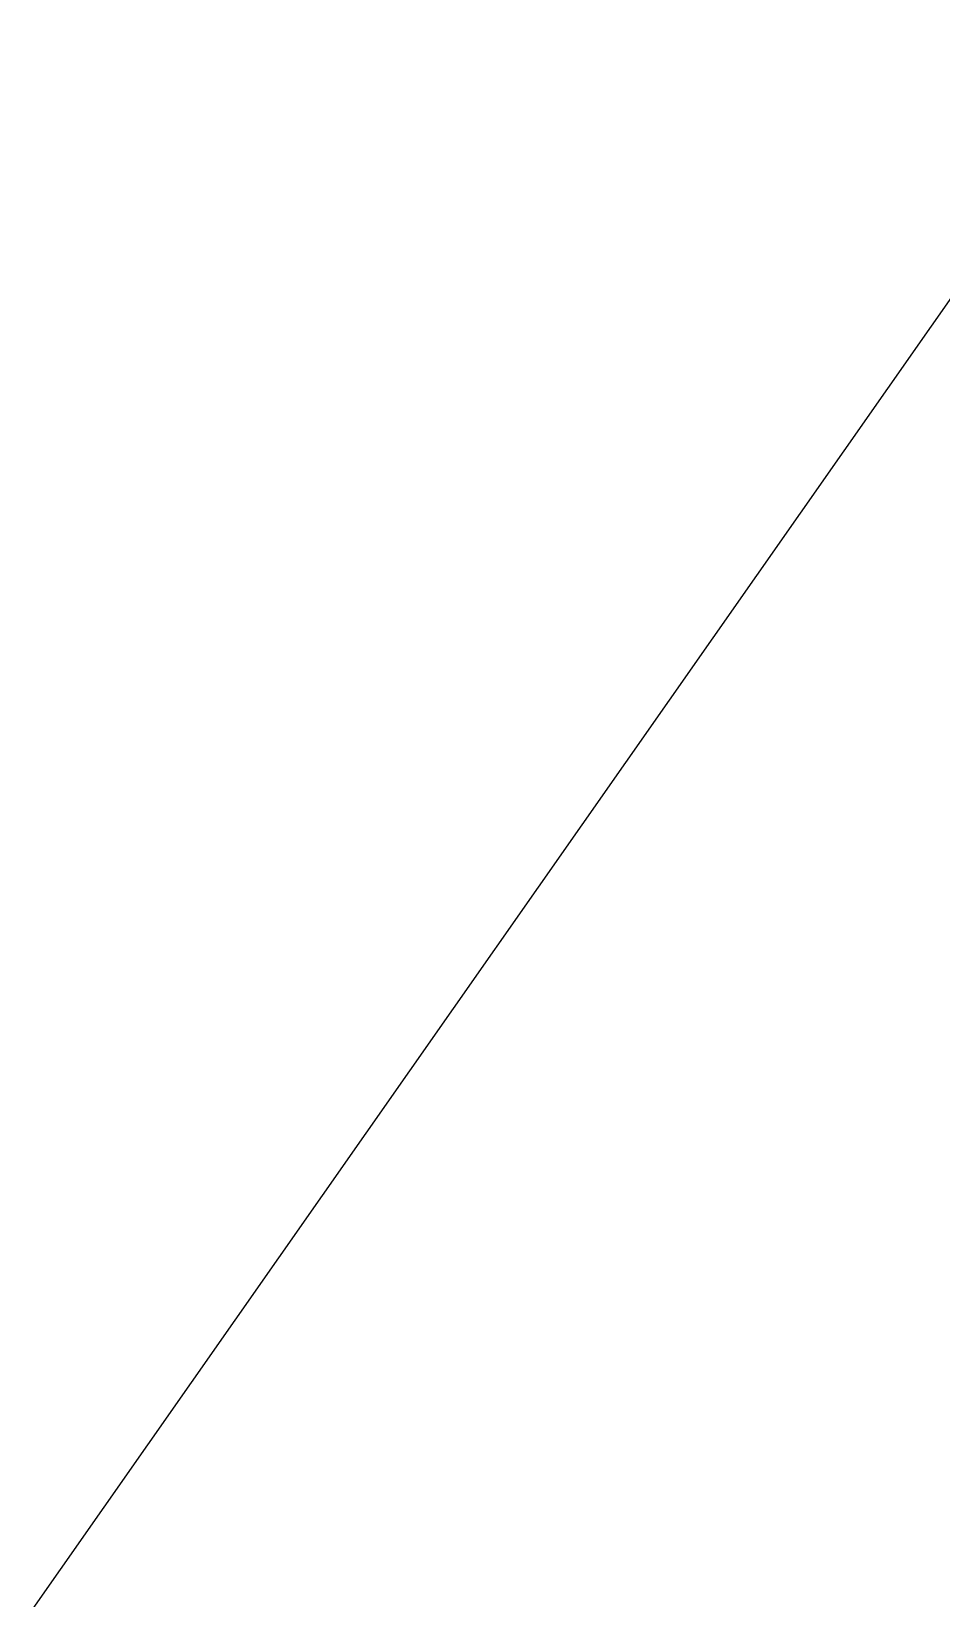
# Model space of a CAD drawing. Header units: inches. Extents: x 36473197 to 36486087, y 3899343 to 3911260.
# Drawn here: x 36473991.3 to 36474007.83, y 3906277.43 to 3906305.92 of the extents above; entities that cross this region are included whole.
import ezdxf

# ---------------------------------------------------------------- set-up
doc = ezdxf.new("R2010")
doc.units = ezdxf.units.IN
doc.header["$MEASUREMENT"] = 0
doc.layers.get('0').update_dxf_attribs({"lineweight": 0})
doc.layers.add('图例区', color=7, linetype='Continuous', lineweight=0)
doc.styles.add('宋体', font='SIMSUN.TTC')

msp = doc.modelspace()

# ---------------------------------------------------------------- linework, layer by layer
at = {"lineweight": 15, "flags": 128}
msp.add_lwpolyline([(36474663.518, 3907237.188), (36473699.337, 3905860.242)], dxfattribs=at)

# ---------------------------------------------------------------- texts
at = {"layer": '图例区', "char_height": 4.5, "width": 7.51239, "attachment_point": 1, "rotation": 324.9991, "style": '宋体'}
for s, insert in [('中\\P\\P\\P\\P\\P\\P\\P\\P\\P\\P\\P\\P\\P\\P\\P\\P\\P\\P\\P\\P\\P\\P\\P\\P\\P\\P\\P\\P\\P\\P\\P\\P\\P\\P\\P\\P\\P\\P\\P\\P\\P\\P\\P\\P\\P\\P\\P\\P\\P\\P\\P\\P\\P\\P\\P\\P\\P\\P\\P\\P\\P\\P\\P生\\P\\P\\P\\P\\P\\P\\P\\P\\P\\P\\P\\P\\P\\P\\P\\P\\P\\P\\P\\P\\P\\P\\P\\P\\P\\P\\P\\P\\P\\P\\P\\P\\P\\P\\P\\P\\P\\P\\P\\P\\P\\P\\P\\P\\P\\P\\P\\P\\P\\P\\P\\P\\P\\P\\P\\P\\P\\P\\P\\P\\P\\P\\P\\P\\P\\P\\P\\P\\P\\P\\P\\P\\P\\P\\P\\P\\P\\P\\P\\P界\\P', (36474258.841, 3906868.629)), ('白\\P\\P\\P\\P\\P\\P\\P\\P\\P\\P\\P\\P\\P\\P\\P\\P\\P\\P\\P\\P\\P\\P\\P\\P\\P\\P\\P\\P\\P\\P\\P\\P\\P\\P\\P\\P\\P\\P\\P\\P\\P\\P\\P\\P\\P\\P\\P\\P垩\\P\\P\\P\\P\\P\\P\\P\\P\\P\\P\\P\\P\\P\\P\\P\\P\\P\\P\\P\\P\\P\\P\\P\\P\\P\\P\\P\\P\\P\\P\\P\\P\\P\\P\\P\\P\\P\\P\\P\\P\\P\\P\\P\\P\\P\\P系\\P', (36474276.186, 3906864.907))]:
    msp.add_mtext(s, dxfattribs=dict(at, insert=insert))

doc.saveas('drawing.dxf')
